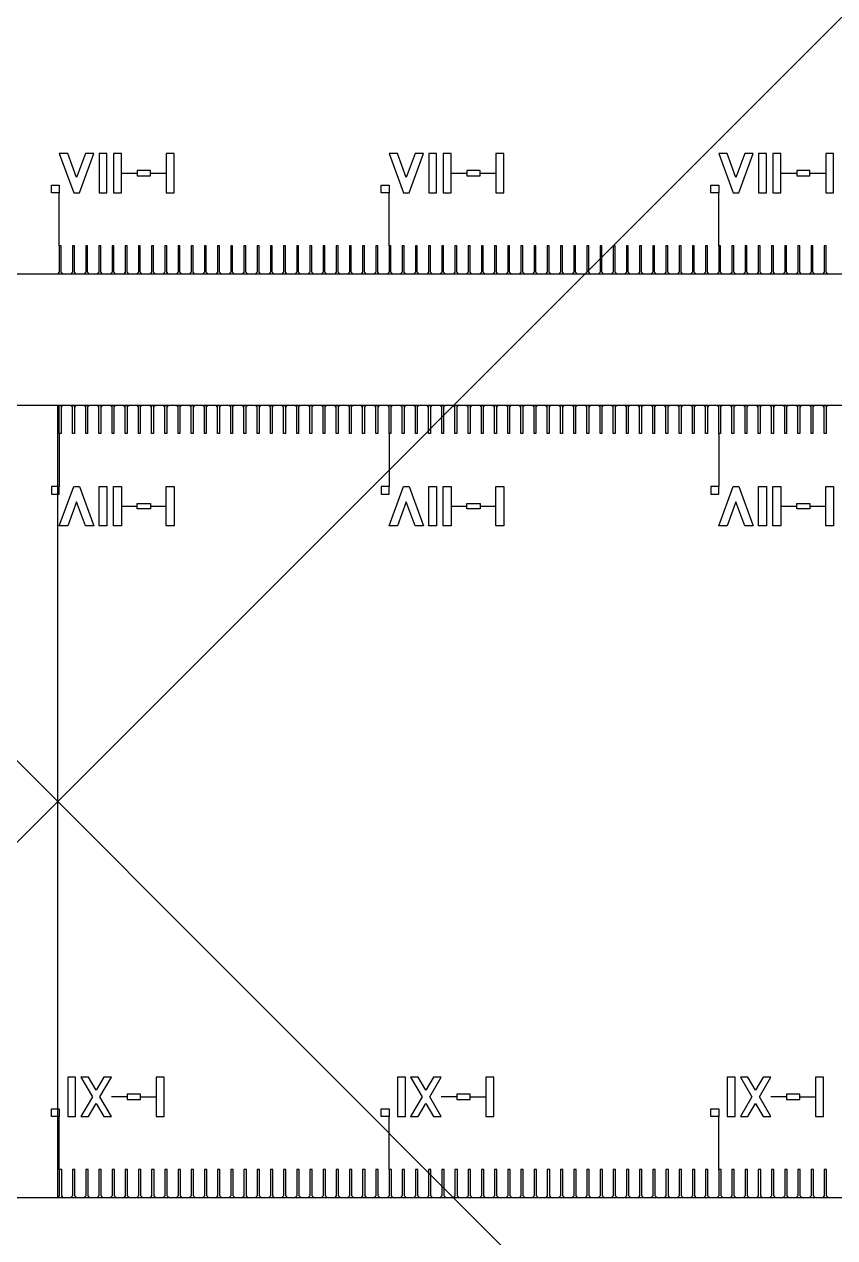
# Model space of a CAD drawing. Extents: x 135699 to 160699, y 112501 to 137501.
# Drawn here: x 148186.4 to 148493.7, y 124836 to 125295.8 of the extents above; entities that cross this region are included whole.
import ezdxf

# ---------------------------------------------------------------- set-up
doc = ezdxf.new("R2010")
doc.units = 13
for name, color, linetype in [('0.7', 50, 'Continuous'), ('0.9', 240, 'Continuous'), ('Main', 140, 'Continuous')]:
    doc.layers.add(name, color=color, linetype=linetype)
doc.layers.add('Write', color=7, linetype='Continuous', true_color=0x839eaa)

msp = doc.modelspace()

# ---------------------------------------------------------------- linework, layer by layer
for p, q in [((135699.08, 112501.31), (160699.08, 137501.31)), ((135699.08, 137501.31), (160699.08, 112501.31)), ((148223.23, 125239.41), (148229.23, 125239.41)), ((148234.23, 125239.41), (148240.23, 125239.41)), ((148348.23, 125239.41), (148354.23, 125239.41)), ((148359.23, 125239.41), (148365.23, 125239.41)), ((148473.23, 125239.41), (148479.23, 125239.41)), ((148484.23, 125239.41), (148490.23, 125239.41)), ((148199.68, 125211.91), (148199.68, 125231.91)), ((148324.68, 125211.91), (148324.68, 125231.91)), ((148449.68, 125211.91), (148449.68, 125231.91)), ((148199.08, 124851.31), (148199.08, 125151.31)), ((148199.68, 125140.71), (148199.68, 125120.71)), ((148324.68, 125140.71), (148324.68, 125120.71)), ((148449.68, 125140.71), (148449.68, 125120.71)), ((148223.23, 125113.21), (148229.23, 125113.21)), ((148234.23, 125113.21), (148240.23, 125113.21)), ((148348.23, 125113.21), (148354.23, 125113.21)), ((148359.23, 125113.21), (148365.23, 125113.21)), ((148473.23, 125113.21), (148479.23, 125113.21)), ((148484.23, 125113.21), (148490.23, 125113.21)), ((148225.42, 124889.41), (148219.42, 124889.41)), ((148230.42, 124889.41), (148236.42, 124889.41)), ((148350.42, 124889.41), (148344.42, 124889.41)), ((148355.42, 124889.41), (148361.42, 124889.41)), ((148475.42, 124889.41), (148469.42, 124889.41)), ((148480.42, 124889.41), (148486.42, 124889.41)), ((148199.68, 124861.91), (148199.68, 124881.91)), ((148324.68, 124861.91), (148324.68, 124881.91)), ((148449.68, 124861.91), (148449.68, 124881.91))]:
    msp.add_line(p, q)
at = {"layer": '0.7'}
for points in [[(148200.98, 125201.31), (148200.38, 125201.91), (148200.38, 125211.91), (148199.68, 125211.91), (148199.68, 125201.91), (148199.08, 125201.31)], [(148205.98, 125201.31), (148205.38, 125201.91), (148205.38, 125211.91), (148204.68, 125211.91), (148204.68, 125201.91), (148204.08, 125201.31)], [(148210.98, 125201.31), (148210.38, 125201.91), (148210.38, 125211.91), (148209.68, 125211.91), (148209.68, 125201.91), (148209.08, 125201.31)], [(148215.98, 125201.31), (148215.38, 125201.91), (148215.38, 125211.91), (148214.68, 125211.91), (148214.68, 125201.91), (148214.08, 125201.31)], [(148220.98, 125201.31), (148220.38, 125201.91), (148220.38, 125211.91), (148219.68, 125211.91), (148219.68, 125201.91), (148219.08, 125201.31)], [(148225.98, 125201.31), (148225.38, 125201.91), (148225.38, 125211.91), (148224.68, 125211.91), (148224.68, 125201.91), (148224.08, 125201.31)], [(148230.98, 125201.31), (148230.38, 125201.91), (148230.38, 125211.91), (148229.68, 125211.91), (148229.68, 125201.91), (148229.08, 125201.31)], [(148235.98, 125201.31), (148235.38, 125201.91), (148235.38, 125211.91), (148234.68, 125211.91), (148234.68, 125201.91), (148234.08, 125201.31)], [(148240.98, 125201.31), (148240.38, 125201.91), (148240.38, 125211.91), (148239.68, 125211.91), (148239.68, 125201.91), (148239.08, 125201.31)], [(148245.98, 125201.31), (148245.38, 125201.91), (148245.38, 125211.91), (148244.68, 125211.91), (148244.68, 125201.91), (148244.08, 125201.31)], [(148250.98, 125201.31), (148250.38, 125201.91), (148250.38, 125211.91), (148249.68, 125211.91), (148249.68, 125201.91), (148249.08, 125201.31)], [(148255.98, 125201.31), (148255.38, 125201.91), (148255.38, 125211.91), (148254.68, 125211.91), (148254.68, 125201.91), (148254.08, 125201.31)], [(148260.98, 125201.31), (148260.38, 125201.91), (148260.38, 125211.91), (148259.68, 125211.91), (148259.68, 125201.91), (148259.08, 125201.31)], [(148265.98, 125201.31), (148265.38, 125201.91), (148265.38, 125211.91), (148264.68, 125211.91), (148264.68, 125201.91), (148264.08, 125201.31)], [(148270.98, 125201.31), (148270.38, 125201.91), (148270.38, 125211.91), (148269.68, 125211.91), (148269.68, 125201.91), (148269.08, 125201.31)], [(148275.98, 125201.31), (148275.38, 125201.91), (148275.38, 125211.91), (148274.68, 125211.91), (148274.68, 125201.91), (148274.08, 125201.31)], [(148280.98, 125201.31), (148280.38, 125201.91), (148280.38, 125211.91), (148279.68, 125211.91), (148279.68, 125201.91), (148279.08, 125201.31)], [(148285.98, 125201.31), (148285.38, 125201.91), (148285.38, 125211.91), (148284.68, 125211.91), (148284.68, 125201.91), (148284.08, 125201.31)], [(148290.98, 125201.31), (148290.38, 125201.91), (148290.38, 125211.91), (148289.68, 125211.91), (148289.68, 125201.91), (148289.08, 125201.31)], [(148295.98, 125201.31), (148295.38, 125201.91), (148295.38, 125211.91), (148294.68, 125211.91), (148294.68, 125201.91), (148294.08, 125201.31)], [(148300.98, 125201.31), (148300.38, 125201.91), (148300.38, 125211.91), (148299.68, 125211.91), (148299.68, 125201.91), (148299.08, 125201.31)], [(148305.98, 125201.31), (148305.38, 125201.91), (148305.38, 125211.91), (148304.68, 125211.91), (148304.68, 125201.91), (148304.08, 125201.31)], [(148310.98, 125201.31), (148310.38, 125201.91), (148310.38, 125211.91), (148309.68, 125211.91), (148309.68, 125201.91), (148309.08, 125201.31)], [(148315.98, 125201.31), (148315.38, 125201.91), (148315.38, 125211.91), (148314.68, 125211.91), (148314.68, 125201.91), (148314.08, 125201.31)], [(148320.98, 125201.31), (148320.38, 125201.91), (148320.38, 125211.91), (148319.68, 125211.91), (148319.68, 125201.91), (148319.08, 125201.31)], [(148325.98, 125201.31), (148325.38, 125201.91), (148325.38, 125211.91), (148324.68, 125211.91), (148324.68, 125201.91), (148324.08, 125201.31)], [(148330.98, 125201.31), (148330.38, 125201.91), (148330.38, 125211.91), (148329.68, 125211.91), (148329.68, 125201.91), (148329.08, 125201.31)], [(148335.98, 125201.31), (148335.38, 125201.91), (148335.38, 125211.91), (148334.68, 125211.91), (148334.68, 125201.91), (148334.08, 125201.31)], [(148340.98, 125201.31), (148340.38, 125201.91), (148340.38, 125211.91), (148339.68, 125211.91), (148339.68, 125201.91), (148339.08, 125201.31)], [(148345.98, 125201.31), (148345.38, 125201.91), (148345.38, 125211.91), (148344.68, 125211.91), (148344.68, 125201.91), (148344.08, 125201.31)], [(148350.98, 125201.31), (148350.38, 125201.91), (148350.38, 125211.91), (148349.68, 125211.91), (148349.68, 125201.91), (148349.08, 125201.31)], [(148355.98, 125201.31), (148355.38, 125201.91), (148355.38, 125211.91), (148354.68, 125211.91), (148354.68, 125201.91), (148354.08, 125201.31)], [(148360.98, 125201.31), (148360.38, 125201.91), (148360.38, 125211.91), (148359.68, 125211.91), (148359.68, 125201.91), (148359.08, 125201.31)], [(148365.98, 125201.31), (148365.38, 125201.91), (148365.38, 125211.91), (148364.68, 125211.91), (148364.68, 125201.91), (148364.08, 125201.31)], [(148370.98, 125201.31), (148370.38, 125201.91), (148370.38, 125211.91), (148369.68, 125211.91), (148369.68, 125201.91), (148369.08, 125201.31)], [(148375.98, 125201.31), (148375.38, 125201.91), (148375.38, 125211.91), (148374.68, 125211.91), (148374.68, 125201.91), (148374.08, 125201.31)], [(148380.98, 125201.31), (148380.38, 125201.91), (148380.38, 125211.91), (148379.68, 125211.91), (148379.68, 125201.91), (148379.08, 125201.31)], [(148385.98, 125201.31), (148385.38, 125201.91), (148385.38, 125211.91), (148384.68, 125211.91), (148384.68, 125201.91), (148384.08, 125201.31)], [(148390.98, 125201.31), (148390.38, 125201.91), (148390.38, 125211.91), (148389.68, 125211.91), (148389.68, 125201.91), (148389.08, 125201.31)], [(148395.98, 125201.31), (148395.38, 125201.91), (148395.38, 125211.91), (148394.68, 125211.91), (148394.68, 125201.91), (148394.08, 125201.31)], [(148400.98, 125201.31), (148400.38, 125201.91), (148400.38, 125211.91), (148399.68, 125211.91), (148399.68, 125201.91), (148399.08, 125201.31)], [(148405.98, 125201.31), (148405.38, 125201.91), (148405.38, 125211.91), (148404.68, 125211.91), (148404.68, 125201.91), (148404.08, 125201.31)], [(148410.98, 125201.31), (148410.38, 125201.91), (148410.38, 125211.91), (148409.68, 125211.91), (148409.68, 125201.91), (148409.08, 125201.31)], [(148415.98, 125201.31), (148415.38, 125201.91), (148415.38, 125211.91), (148414.68, 125211.91), (148414.68, 125201.91), (148414.08, 125201.31)], [(148420.98, 125201.31), (148420.38, 125201.91), (148420.38, 125211.91), (148419.68, 125211.91), (148419.68, 125201.91), (148419.08, 125201.31)], [(148425.98, 125201.31), (148425.38, 125201.91), (148425.38, 125211.91), (148424.68, 125211.91), (148424.68, 125201.91), (148424.08, 125201.31)], [(148430.98, 125201.31), (148430.38, 125201.91), (148430.38, 125211.91), (148429.68, 125211.91), (148429.68, 125201.91), (148429.08, 125201.31)], [(148435.98, 125201.31), (148435.38, 125201.91), (148435.38, 125211.91), (148434.68, 125211.91), (148434.68, 125201.91), (148434.08, 125201.31)], [(148440.98, 125201.31), (148440.38, 125201.91), (148440.38, 125211.91), (148439.68, 125211.91), (148439.68, 125201.91), (148439.08, 125201.31)], [(148445.98, 125201.31), (148445.38, 125201.91), (148445.38, 125211.91), (148444.68, 125211.91), (148444.68, 125201.91), (148444.08, 125201.31)], [(148450.98, 125201.31), (148450.38, 125201.91), (148450.38, 125211.91), (148449.68, 125211.91), (148449.68, 125201.91), (148449.08, 125201.31)], [(148455.98, 125201.31), (148455.38, 125201.91), (148455.38, 125211.91), (148454.68, 125211.91), (148454.68, 125201.91), (148454.08, 125201.31)], [(148460.98, 125201.31), (148460.38, 125201.91), (148460.38, 125211.91), (148459.68, 125211.91), (148459.68, 125201.91), (148459.08, 125201.31)], [(148465.98, 125201.31), (148465.38, 125201.91), (148465.38, 125211.91), (148464.68, 125211.91), (148464.68, 125201.91), (148464.08, 125201.31)], [(148470.98, 125201.31), (148470.38, 125201.91), (148470.38, 125211.91), (148469.68, 125211.91), (148469.68, 125201.91), (148469.08, 125201.31)], [(148475.98, 125201.31), (148475.38, 125201.91), (148475.38, 125211.91), (148474.68, 125211.91), (148474.68, 125201.91), (148474.08, 125201.31)], [(148480.98, 125201.31), (148480.38, 125201.91), (148480.38, 125211.91), (148479.68, 125211.91), (148479.68, 125201.91), (148479.08, 125201.31)], [(148485.98, 125201.31), (148485.38, 125201.91), (148485.38, 125211.91), (148484.68, 125211.91), (148484.68, 125201.91), (148484.08, 125201.31)], [(148490.98, 125201.31), (148490.38, 125201.91), (148490.38, 125211.91), (148489.68, 125211.91), (148489.68, 125201.91), (148489.08, 125201.31)], [(148200.98, 125151.31), (148200.38, 125150.71), (148200.38, 125140.71), (148199.68, 125140.71), (148199.68, 125150.71), (148199.08, 125151.31)], [(148205.98, 125151.31), (148205.38, 125150.71), (148205.38, 125140.71), (148204.68, 125140.71), (148204.68, 125150.71), (148204.08, 125151.31)], [(148210.98, 125151.31), (148210.38, 125150.71), (148210.38, 125140.71), (148209.68, 125140.71), (148209.68, 125150.71), (148209.08, 125151.31)], [(148215.98, 125151.31), (148215.38, 125150.71), (148215.38, 125140.71), (148214.68, 125140.71), (148214.68, 125150.71), (148214.08, 125151.31)], [(148220.98, 125151.31), (148220.38, 125150.71), (148220.38, 125140.71), (148219.68, 125140.71), (148219.68, 125150.71), (148219.08, 125151.31)], [(148225.98, 125151.31), (148225.38, 125150.71), (148225.38, 125140.71), (148224.68, 125140.71), (148224.68, 125150.71), (148224.08, 125151.31)], [(148230.98, 125151.31), (148230.38, 125150.71), (148230.38, 125140.71), (148229.68, 125140.71), (148229.68, 125150.71), (148229.08, 125151.31)], [(148235.98, 125151.31), (148235.38, 125150.71), (148235.38, 125140.71), (148234.68, 125140.71), (148234.68, 125150.71), (148234.08, 125151.31)], [(148240.98, 125151.31), (148240.38, 125150.71), (148240.38, 125140.71), (148239.68, 125140.71), (148239.68, 125150.71), (148239.08, 125151.31)], [(148245.98, 125151.31), (148245.38, 125150.71), (148245.38, 125140.71), (148244.68, 125140.71), (148244.68, 125150.71), (148244.08, 125151.31)], [(148250.98, 125151.31), (148250.38, 125150.71), (148250.38, 125140.71), (148249.68, 125140.71), (148249.68, 125150.71), (148249.08, 125151.31)], [(148255.98, 125151.31), (148255.38, 125150.71), (148255.38, 125140.71), (148254.68, 125140.71), (148254.68, 125150.71), (148254.08, 125151.31)], [(148260.98, 125151.31), (148260.38, 125150.71), (148260.38, 125140.71), (148259.68, 125140.71), (148259.68, 125150.71), (148259.08, 125151.31)], [(148265.98, 125151.31), (148265.38, 125150.71), (148265.38, 125140.71), (148264.68, 125140.71), (148264.68, 125150.71), (148264.08, 125151.31)], [(148270.98, 125151.31), (148270.38, 125150.71), (148270.38, 125140.71), (148269.68, 125140.71), (148269.68, 125150.71), (148269.08, 125151.31)], [(148275.98, 125151.31), (148275.38, 125150.71), (148275.38, 125140.71), (148274.68, 125140.71), (148274.68, 125150.71), (148274.08, 125151.31)], [(148280.98, 125151.31), (148280.38, 125150.71), (148280.38, 125140.71), (148279.68, 125140.71), (148279.68, 125150.71), (148279.08, 125151.31)], [(148285.98, 125151.31), (148285.38, 125150.71), (148285.38, 125140.71), (148284.68, 125140.71), (148284.68, 125150.71), (148284.08, 125151.31)], [(148290.98, 125151.31), (148290.38, 125150.71), (148290.38, 125140.71), (148289.68, 125140.71), (148289.68, 125150.71), (148289.08, 125151.31)], [(148295.98, 125151.31), (148295.38, 125150.71), (148295.38, 125140.71), (148294.68, 125140.71), (148294.68, 125150.71), (148294.08, 125151.31)], [(148300.98, 125151.31), (148300.38, 125150.71), (148300.38, 125140.71), (148299.68, 125140.71), (148299.68, 125150.71), (148299.08, 125151.31)], [(148305.98, 125151.31), (148305.38, 125150.71), (148305.38, 125140.71), (148304.68, 125140.71), (148304.68, 125150.71), (148304.08, 125151.31)], [(148310.98, 125151.31), (148310.38, 125150.71), (148310.38, 125140.71), (148309.68, 125140.71), (148309.68, 125150.71), (148309.08, 125151.31)], [(148315.98, 125151.31), (148315.38, 125150.71), (148315.38, 125140.71), (148314.68, 125140.71), (148314.68, 125150.71), (148314.08, 125151.31)], [(148320.98, 125151.31), (148320.38, 125150.71), (148320.38, 125140.71), (148319.68, 125140.71), (148319.68, 125150.71), (148319.08, 125151.31)], [(148325.98, 125151.31), (148325.38, 125150.71), (148325.38, 125140.71), (148324.68, 125140.71), (148324.68, 125150.71), (148324.08, 125151.31)], [(148330.98, 125151.31), (148330.38, 125150.71), (148330.38, 125140.71), (148329.68, 125140.71), (148329.68, 125150.71), (148329.08, 125151.31)], [(148335.98, 125151.31), (148335.38, 125150.71), (148335.38, 125140.71), (148334.68, 125140.71), (148334.68, 125150.71), (148334.08, 125151.31)], [(148340.98, 125151.31), (148340.38, 125150.71), (148340.38, 125140.71), (148339.68, 125140.71), (148339.68, 125150.71), (148339.08, 125151.31)], [(148345.98, 125151.31), (148345.38, 125150.71), (148345.38, 125140.71), (148344.68, 125140.71), (148344.68, 125150.71), (148344.08, 125151.31)], [(148350.98, 125151.31), (148350.38, 125150.71), (148350.38, 125140.71), (148349.68, 125140.71), (148349.68, 125150.71), (148349.08, 125151.31)], [(148355.98, 125151.31), (148355.38, 125150.71), (148355.38, 125140.71), (148354.68, 125140.71), (148354.68, 125150.71), (148354.08, 125151.31)], [(148360.98, 125151.31), (148360.38, 125150.71), (148360.38, 125140.71), (148359.68, 125140.71), (148359.68, 125150.71), (148359.08, 125151.31)], [(148365.98, 125151.31), (148365.38, 125150.71), (148365.38, 125140.71), (148364.68, 125140.71), (148364.68, 125150.71), (148364.08, 125151.31)], [(148370.98, 125151.31), (148370.38, 125150.71), (148370.38, 125140.71), (148369.68, 125140.71), (148369.68, 125150.71), (148369.08, 125151.31)], [(148375.98, 125151.31), (148375.38, 125150.71), (148375.38, 125140.71), (148374.68, 125140.71), (148374.68, 125150.71), (148374.08, 125151.31)], [(148380.98, 125151.31), (148380.38, 125150.71), (148380.38, 125140.71), (148379.68, 125140.71), (148379.68, 125150.71), (148379.08, 125151.31)], [(148385.98, 125151.31), (148385.38, 125150.71), (148385.38, 125140.71), (148384.68, 125140.71), (148384.68, 125150.71), (148384.08, 125151.31)], [(148390.98, 125151.31), (148390.38, 125150.71), (148390.38, 125140.71), (148389.68, 125140.71), (148389.68, 125150.71), (148389.08, 125151.31)], [(148395.98, 125151.31), (148395.38, 125150.71), (148395.38, 125140.71), (148394.68, 125140.71), (148394.68, 125150.71), (148394.08, 125151.31)], [(148400.98, 125151.31), (148400.38, 125150.71), (148400.38, 125140.71), (148399.68, 125140.71), (148399.68, 125150.71), (148399.08, 125151.31)], [(148405.98, 125151.31), (148405.38, 125150.71), (148405.38, 125140.71), (148404.68, 125140.71), (148404.68, 125150.71), (148404.08, 125151.31)], [(148410.98, 125151.31), (148410.38, 125150.71), (148410.38, 125140.71), (148409.68, 125140.71), (148409.68, 125150.71), (148409.08, 125151.31)], [(148415.98, 125151.31), (148415.38, 125150.71), (148415.38, 125140.71), (148414.68, 125140.71), (148414.68, 125150.71), (148414.08, 125151.31)], [(148420.98, 125151.31), (148420.38, 125150.71), (148420.38, 125140.71), (148419.68, 125140.71), (148419.68, 125150.71), (148419.08, 125151.31)], [(148425.98, 125151.31), (148425.38, 125150.71), (148425.38, 125140.71), (148424.68, 125140.71), (148424.68, 125150.71), (148424.08, 125151.31)], [(148430.98, 125151.31), (148430.38, 125150.71), (148430.38, 125140.71), (148429.68, 125140.71), (148429.68, 125150.71), (148429.08, 125151.31)], [(148435.98, 125151.31), (148435.38, 125150.71), (148435.38, 125140.71), (148434.68, 125140.71), (148434.68, 125150.71), (148434.08, 125151.31)], [(148440.98, 125151.31), (148440.38, 125150.71), (148440.38, 125140.71), (148439.68, 125140.71), (148439.68, 125150.71), (148439.08, 125151.31)], [(148445.98, 125151.31), (148445.38, 125150.71), (148445.38, 125140.71), (148444.68, 125140.71), (148444.68, 125150.71), (148444.08, 125151.31)], [(148450.98, 125151.31), (148450.38, 125150.71), (148450.38, 125140.71), (148449.68, 125140.71), (148449.68, 125150.71), (148449.08, 125151.31)], [(148455.98, 125151.31), (148455.38, 125150.71), (148455.38, 125140.71), (148454.68, 125140.71), (148454.68, 125150.71), (148454.08, 125151.31)], [(148460.98, 125151.31), (148460.38, 125150.71), (148460.38, 125140.71), (148459.68, 125140.71), (148459.68, 125150.71), (148459.08, 125151.31)], [(148465.98, 125151.31), (148465.38, 125150.71), (148465.38, 125140.71), (148464.68, 125140.71), (148464.68, 125150.71), (148464.08, 125151.31)], [(148470.98, 125151.31), (148470.38, 125150.71), (148470.38, 125140.71), (148469.68, 125140.71), (148469.68, 125150.71), (148469.08, 125151.31)], [(148475.98, 125151.31), (148475.38, 125150.71), (148475.38, 125140.71), (148474.68, 125140.71), (148474.68, 125150.71), (148474.08, 125151.31)], [(148480.98, 125151.31), (148480.38, 125150.71), (148480.38, 125140.71), (148479.68, 125140.71), (148479.68, 125150.71), (148479.08, 125151.31)], [(148485.98, 125151.31), (148485.38, 125150.71), (148485.38, 125140.71), (148484.68, 125140.71), (148484.68, 125150.71), (148484.08, 125151.31)], [(148490.98, 125151.31), (148490.38, 125150.71), (148490.38, 125140.71), (148489.68, 125140.71), (148489.68, 125150.71), (148489.08, 125151.31)]]:
    msp.add_lwpolyline(points, close=True, dxfattribs=at)
at = {"layer": '0.9'}
for points in [[(148201.18, 124851.31), (148200.58, 124851.91), (148200.58, 124861.91), (148199.68, 124861.91), (148199.68, 124851.91), (148199.08, 124851.31)], [(148206.18, 124851.31), (148205.58, 124851.91), (148205.58, 124861.91), (148204.68, 124861.91), (148204.68, 124851.91), (148204.08, 124851.31)], [(148211.18, 124851.31), (148210.58, 124851.91), (148210.58, 124861.91), (148209.68, 124861.91), (148209.68, 124851.91), (148209.08, 124851.31)], [(148216.18, 124851.31), (148215.58, 124851.91), (148215.58, 124861.91), (148214.68, 124861.91), (148214.68, 124851.91), (148214.08, 124851.31)], [(148221.18, 124851.31), (148220.58, 124851.91), (148220.58, 124861.91), (148219.68, 124861.91), (148219.68, 124851.91), (148219.08, 124851.31)], [(148226.18, 124851.31), (148225.58, 124851.91), (148225.58, 124861.91), (148224.68, 124861.91), (148224.68, 124851.91), (148224.08, 124851.31)], [(148231.18, 124851.31), (148230.58, 124851.91), (148230.58, 124861.91), (148229.68, 124861.91), (148229.68, 124851.91), (148229.08, 124851.31)], [(148236.18, 124851.31), (148235.58, 124851.91), (148235.58, 124861.91), (148234.68, 124861.91), (148234.68, 124851.91), (148234.08, 124851.31)], [(148241.18, 124851.31), (148240.58, 124851.91), (148240.58, 124861.91), (148239.68, 124861.91), (148239.68, 124851.91), (148239.08, 124851.31)], [(148246.18, 124851.31), (148245.58, 124851.91), (148245.58, 124861.91), (148244.68, 124861.91), (148244.68, 124851.91), (148244.08, 124851.31)], [(148251.18, 124851.31), (148250.58, 124851.91), (148250.58, 124861.91), (148249.68, 124861.91), (148249.68, 124851.91), (148249.08, 124851.31)], [(148256.18, 124851.31), (148255.58, 124851.91), (148255.58, 124861.91), (148254.68, 124861.91), (148254.68, 124851.91), (148254.08, 124851.31)], [(148261.18, 124851.31), (148260.58, 124851.91), (148260.58, 124861.91), (148259.68, 124861.91), (148259.68, 124851.91), (148259.08, 124851.31)], [(148266.18, 124851.31), (148265.58, 124851.91), (148265.58, 124861.91), (148264.68, 124861.91), (148264.68, 124851.91), (148264.08, 124851.31)], [(148271.18, 124851.31), (148270.58, 124851.91), (148270.58, 124861.91), (148269.68, 124861.91), (148269.68, 124851.91), (148269.08, 124851.31)], [(148276.18, 124851.31), (148275.58, 124851.91), (148275.58, 124861.91), (148274.68, 124861.91), (148274.68, 124851.91), (148274.08, 124851.31)], [(148281.18, 124851.31), (148280.58, 124851.91), (148280.58, 124861.91), (148279.68, 124861.91), (148279.68, 124851.91), (148279.08, 124851.31)], [(148286.18, 124851.31), (148285.58, 124851.91), (148285.58, 124861.91), (148284.68, 124861.91), (148284.68, 124851.91), (148284.08, 124851.31)], [(148291.18, 124851.31), (148290.58, 124851.91), (148290.58, 124861.91), (148289.68, 124861.91), (148289.68, 124851.91), (148289.08, 124851.31)], [(148296.18, 124851.31), (148295.58, 124851.91), (148295.58, 124861.91), (148294.68, 124861.91), (148294.68, 124851.91), (148294.08, 124851.31)], [(148301.18, 124851.31), (148300.58, 124851.91), (148300.58, 124861.91), (148299.68, 124861.91), (148299.68, 124851.91), (148299.08, 124851.31)], [(148306.18, 124851.31), (148305.58, 124851.91), (148305.58, 124861.91), (148304.68, 124861.91), (148304.68, 124851.91), (148304.08, 124851.31)], [(148311.18, 124851.31), (148310.58, 124851.91), (148310.58, 124861.91), (148309.68, 124861.91), (148309.68, 124851.91), (148309.08, 124851.31)], [(148316.18, 124851.31), (148315.58, 124851.91), (148315.58, 124861.91), (148314.68, 124861.91), (148314.68, 124851.91), (148314.08, 124851.31)], [(148321.18, 124851.31), (148320.58, 124851.91), (148320.58, 124861.91), (148319.68, 124861.91), (148319.68, 124851.91), (148319.08, 124851.31)], [(148326.18, 124851.31), (148325.58, 124851.91), (148325.58, 124861.91), (148324.68, 124861.91), (148324.68, 124851.91), (148324.08, 124851.31)], [(148331.18, 124851.31), (148330.58, 124851.91), (148330.58, 124861.91), (148329.68, 124861.91), (148329.68, 124851.91), (148329.08, 124851.31)], [(148336.18, 124851.31), (148335.58, 124851.91), (148335.58, 124861.91), (148334.68, 124861.91), (148334.68, 124851.91), (148334.08, 124851.31)], [(148341.18, 124851.31), (148340.58, 124851.91), (148340.58, 124861.91), (148339.68, 124861.91), (148339.68, 124851.91), (148339.08, 124851.31)], [(148346.18, 124851.31), (148345.58, 124851.91), (148345.58, 124861.91), (148344.68, 124861.91), (148344.68, 124851.91), (148344.08, 124851.31)], [(148351.18, 124851.31), (148350.58, 124851.91), (148350.58, 124861.91), (148349.68, 124861.91), (148349.68, 124851.91), (148349.08, 124851.31)], [(148356.18, 124851.31), (148355.58, 124851.91), (148355.58, 124861.91), (148354.68, 124861.91), (148354.68, 124851.91), (148354.08, 124851.31)], [(148361.18, 124851.31), (148360.58, 124851.91), (148360.58, 124861.91), (148359.68, 124861.91), (148359.68, 124851.91), (148359.08, 124851.31)], [(148366.18, 124851.31), (148365.58, 124851.91), (148365.58, 124861.91), (148364.68, 124861.91), (148364.68, 124851.91), (148364.08, 124851.31)], [(148371.18, 124851.31), (148370.58, 124851.91), (148370.58, 124861.91), (148369.68, 124861.91), (148369.68, 124851.91), (148369.08, 124851.31)], [(148376.18, 124851.31), (148375.58, 124851.91), (148375.58, 124861.91), (148374.68, 124861.91), (148374.68, 124851.91), (148374.08, 124851.31)], [(148381.18, 124851.31), (148380.58, 124851.91), (148380.58, 124861.91), (148379.68, 124861.91), (148379.68, 124851.91), (148379.08, 124851.31)], [(148386.18, 124851.31), (148385.58, 124851.91), (148385.58, 124861.91), (148384.68, 124861.91), (148384.68, 124851.91), (148384.08, 124851.31)], [(148391.18, 124851.31), (148390.58, 124851.91), (148390.58, 124861.91), (148389.68, 124861.91), (148389.68, 124851.91), (148389.08, 124851.31)], [(148396.18, 124851.31), (148395.58, 124851.91), (148395.58, 124861.91), (148394.68, 124861.91), (148394.68, 124851.91), (148394.08, 124851.31)], [(148401.18, 124851.31), (148400.58, 124851.91), (148400.58, 124861.91), (148399.68, 124861.91), (148399.68, 124851.91), (148399.08, 124851.31)], [(148406.18, 124851.31), (148405.58, 124851.91), (148405.58, 124861.91), (148404.68, 124861.91), (148404.68, 124851.91), (148404.08, 124851.31)], [(148411.18, 124851.31), (148410.58, 124851.91), (148410.58, 124861.91), (148409.68, 124861.91), (148409.68, 124851.91), (148409.08, 124851.31)], [(148416.18, 124851.31), (148415.58, 124851.91), (148415.58, 124861.91), (148414.68, 124861.91), (148414.68, 124851.91), (148414.08, 124851.31)], [(148421.18, 124851.31), (148420.58, 124851.91), (148420.58, 124861.91), (148419.68, 124861.91), (148419.68, 124851.91), (148419.08, 124851.31)], [(148426.18, 124851.31), (148425.58, 124851.91), (148425.58, 124861.91), (148424.68, 124861.91), (148424.68, 124851.91), (148424.08, 124851.31)], [(148431.18, 124851.31), (148430.58, 124851.91), (148430.58, 124861.91), (148429.68, 124861.91), (148429.68, 124851.91), (148429.08, 124851.31)], [(148436.18, 124851.31), (148435.58, 124851.91), (148435.58, 124861.91), (148434.68, 124861.91), (148434.68, 124851.91), (148434.08, 124851.31)], [(148441.18, 124851.31), (148440.58, 124851.91), (148440.58, 124861.91), (148439.68, 124861.91), (148439.68, 124851.91), (148439.08, 124851.31)], [(148446.18, 124851.31), (148445.58, 124851.91), (148445.58, 124861.91), (148444.68, 124861.91), (148444.68, 124851.91), (148444.08, 124851.31)], [(148451.18, 124851.31), (148450.58, 124851.91), (148450.58, 124861.91), (148449.68, 124861.91), (148449.68, 124851.91), (148449.08, 124851.31)], [(148456.18, 124851.31), (148455.58, 124851.91), (148455.58, 124861.91), (148454.68, 124861.91), (148454.68, 124851.91), (148454.08, 124851.31)], [(148461.18, 124851.31), (148460.58, 124851.91), (148460.58, 124861.91), (148459.68, 124861.91), (148459.68, 124851.91), (148459.08, 124851.31)], [(148466.18, 124851.31), (148465.58, 124851.91), (148465.58, 124861.91), (148464.68, 124861.91), (148464.68, 124851.91), (148464.08, 124851.31)], [(148471.18, 124851.31), (148470.58, 124851.91), (148470.58, 124861.91), (148469.68, 124861.91), (148469.68, 124851.91), (148469.08, 124851.31)], [(148476.18, 124851.31), (148475.58, 124851.91), (148475.58, 124861.91), (148474.68, 124861.91), (148474.68, 124851.91), (148474.08, 124851.31)], [(148481.18, 124851.31), (148480.58, 124851.91), (148480.58, 124861.91), (148479.68, 124861.91), (148479.68, 124851.91), (148479.08, 124851.31)], [(148486.18, 124851.31), (148485.58, 124851.91), (148485.58, 124861.91), (148484.68, 124861.91), (148484.68, 124851.91), (148484.08, 124851.31)], [(148491.18, 124851.31), (148490.58, 124851.91), (148490.58, 124861.91), (148489.68, 124861.91), (148489.68, 124851.91), (148489.08, 124851.31)]]:
    msp.add_lwpolyline(points, close=True, dxfattribs=at)
at = {"layer": 'Main'}
for points in [[(150449.08, 125201.31, -0.414214), (150549.08, 125101.31), (150549.08, 124901.31, -0.414214), (150449.08, 124801.31), (145949.08, 124801.31, -0.414214), (145849.08, 124901.31), (145849.08, 125101.31, -0.414214), (145949.08, 125201.31)], [(150449.08, 125151.31), (145949.08, 125151.31, 0.414214), (145899.08, 125101.31), (145899.08, 124901.31, 0.414214), (145949.08, 124851.31), (150449.08, 124851.31, 0.414214), (150499.08, 124901.31), (150499.08, 125101.31, 0.414214)]]:
    msp.add_lwpolyline(points, format="xyb", close=True, dxfattribs=at)
at = {"layer": 'Write'}
for points in [[(148206.21, 125237.76), (148202.87, 125246.91), (148199.68, 125246.91), (148205.14, 125231.91), (148207.27, 125231.91), (148212.73, 125246.91), (148209.54, 125246.91)], [(148217.73, 125231.91), (148217.73, 125246.91), (148214.73, 125246.91), (148214.73, 125231.91)], [(148223.23, 125231.91), (148223.23, 125246.91), (148220.23, 125246.91), (148220.23, 125231.91)], [(148243.23, 125231.91), (148243.23, 125246.91), (148240.23, 125246.91), (148240.23, 125231.91)], [(148331.21, 125237.76), (148327.87, 125246.91), (148324.68, 125246.91), (148330.14, 125231.91), (148332.27, 125231.91), (148337.73, 125246.91), (148334.54, 125246.91)], [(148342.73, 125231.91), (148342.73, 125246.91), (148339.73, 125246.91), (148339.73, 125231.91)], [(148348.23, 125231.91), (148348.23, 125246.91), (148345.23, 125246.91), (148345.23, 125231.91)], [(148368.23, 125231.91), (148368.23, 125246.91), (148365.23, 125246.91), (148365.23, 125231.91)], [(148456.21, 125237.76), (148452.87, 125246.91), (148449.68, 125246.91), (148455.14, 125231.91), (148457.27, 125231.91), (148462.73, 125246.91), (148459.54, 125246.91)], [(148467.73, 125231.91), (148467.73, 125246.91), (148464.73, 125246.91), (148464.73, 125231.91)], [(148473.23, 125231.91), (148473.23, 125246.91), (148470.23, 125246.91), (148470.23, 125231.91)], [(148493.23, 125231.91), (148493.23, 125246.91), (148490.23, 125246.91), (148490.23, 125231.91)], [(148234.23, 125238.41), (148234.23, 125240.41), (148229.23, 125240.41), (148229.23, 125238.41)], [(148359.23, 125238.41), (148359.23, 125240.41), (148354.23, 125240.41), (148354.23, 125238.41)], [(148484.23, 125238.41), (148484.23, 125240.41), (148479.23, 125240.41), (148479.23, 125238.41)], [(148196.68, 125231.91), (148196.68, 125234.91), (148199.68, 125234.91), (148199.68, 125231.91)], [(148321.68, 125231.91), (148321.68, 125234.91), (148324.68, 125234.91), (148324.68, 125231.91)], [(148446.68, 125231.91), (148446.68, 125234.91), (148449.68, 125234.91), (148449.68, 125231.91)], [(148196.68, 125120.71), (148196.68, 125117.71), (148199.68, 125117.71), (148199.68, 125120.71)], [(148206.21, 125114.86), (148202.87, 125105.71), (148199.68, 125105.71), (148205.14, 125120.71), (148207.27, 125120.71), (148212.73, 125105.71), (148209.54, 125105.71)], [(148217.73, 125120.71), (148217.73, 125105.71), (148214.73, 125105.71), (148214.73, 125120.71)], [(148223.23, 125120.71), (148223.23, 125105.71), (148220.23, 125105.71), (148220.23, 125120.71)], [(148243.23, 125120.71), (148243.23, 125105.71), (148240.23, 125105.71), (148240.23, 125120.71)], [(148321.68, 125120.71), (148321.68, 125117.71), (148324.68, 125117.71), (148324.68, 125120.71)], [(148331.21, 125114.86), (148327.87, 125105.71), (148324.68, 125105.71), (148330.14, 125120.71), (148332.27, 125120.71), (148337.73, 125105.71), (148334.54, 125105.71)], [(148342.73, 125120.71), (148342.73, 125105.71), (148339.73, 125105.71), (148339.73, 125120.71)], [(148348.23, 125120.71), (148348.23, 125105.71), (148345.23, 125105.71), (148345.23, 125120.71)], [(148368.23, 125120.71), (148368.23, 125105.71), (148365.23, 125105.71), (148365.23, 125120.71)], [(148446.68, 125120.71), (148446.68, 125117.71), (148449.68, 125117.71), (148449.68, 125120.71)], [(148456.21, 125114.86), (148452.87, 125105.71), (148449.68, 125105.71), (148455.14, 125120.71), (148457.27, 125120.71), (148462.73, 125105.71), (148459.54, 125105.71)], [(148467.73, 125120.71), (148467.73, 125105.71), (148464.73, 125105.71), (148464.73, 125120.71)], [(148473.23, 125120.71), (148473.23, 125105.71), (148470.23, 125105.71), (148470.23, 125120.71)], [(148493.23, 125120.71), (148493.23, 125105.71), (148490.23, 125105.71), (148490.23, 125120.71)], [(148234.23, 125114.21), (148234.23, 125112.21), (148229.23, 125112.21), (148229.23, 125114.21)], [(148359.23, 125114.21), (148359.23, 125112.21), (148354.23, 125112.21), (148354.23, 125114.21)], [(148484.23, 125114.21), (148484.23, 125112.21), (148479.23, 125112.21), (148479.23, 125114.21)], [(148205.87, 124881.91), (148205.87, 124896.91), (148202.87, 124896.91), (148202.87, 124881.91)], [(148210.76, 124881.91), (148213.65, 124886.91), (148216.54, 124881.91), (148219.42, 124881.91), (148215.09, 124889.41), (148219.42, 124896.91), (148216.54, 124896.91), (148213.65, 124891.91), (148210.76, 124896.91), (148207.87, 124896.91), (148212.21, 124889.41), (148207.87, 124881.91)], [(148239.42, 124881.91), (148239.42, 124896.91), (148236.42, 124896.91), (148236.42, 124881.91)], [(148330.87, 124881.91), (148330.87, 124896.91), (148327.87, 124896.91), (148327.87, 124881.91)], [(148335.76, 124881.91), (148338.65, 124886.91), (148341.54, 124881.91), (148344.42, 124881.91), (148340.09, 124889.41), (148344.42, 124896.91), (148341.54, 124896.91), (148338.65, 124891.91), (148335.76, 124896.91), (148332.87, 124896.91), (148337.21, 124889.41), (148332.87, 124881.91)], [(148364.42, 124881.91), (148364.42, 124896.91), (148361.42, 124896.91), (148361.42, 124881.91)], [(148455.87, 124881.91), (148455.87, 124896.91), (148452.87, 124896.91), (148452.87, 124881.91)], [(148460.76, 124881.91), (148463.65, 124886.91), (148466.54, 124881.91), (148469.42, 124881.91), (148465.09, 124889.41), (148469.42, 124896.91), (148466.54, 124896.91), (148463.65, 124891.91), (148460.76, 124896.91), (148457.87, 124896.91), (148462.21, 124889.41), (148457.87, 124881.91)], [(148489.42, 124881.91), (148489.42, 124896.91), (148486.42, 124896.91), (148486.42, 124881.91)], [(148230.42, 124888.41), (148230.42, 124890.41), (148225.42, 124890.41), (148225.42, 124888.41)], [(148355.42, 124888.41), (148355.42, 124890.41), (148350.42, 124890.41), (148350.42, 124888.41)], [(148480.42, 124888.41), (148480.42, 124890.41), (148475.42, 124890.41), (148475.42, 124888.41)], [(148196.68, 124881.91), (148196.68, 124884.91), (148199.68, 124884.91), (148199.68, 124881.91)], [(148321.68, 124881.91), (148321.68, 124884.91), (148324.68, 124884.91), (148324.68, 124881.91)], [(148446.68, 124881.91), (148446.68, 124884.91), (148449.68, 124884.91), (148449.68, 124881.91)]]:
    msp.add_lwpolyline(points, close=True, dxfattribs=at)

doc.saveas('drawing.dxf')
